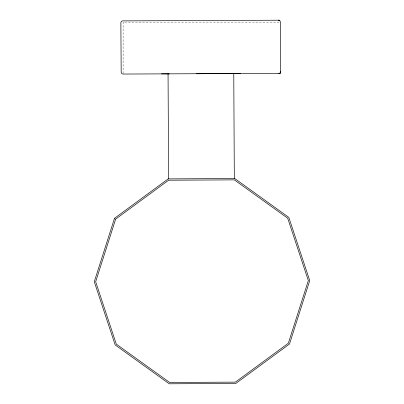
<?xml version="1.0" encoding="UTF-8"?>
<svg xmlns="http://www.w3.org/2000/svg" width="404" height="404" viewBox="0 0 404 404"><rect width="100%" height="100%" fill="white"/><g stroke="black" fill="none" stroke-linecap="round" stroke-linejoin="round"><path stroke-width="0.3" stroke-dasharray="2.02 1.52" d="M279.108 22.129L123.114 22.129L123.114 73.427"/><path stroke-width="0.61" d="M161.514 73.882L169.296 73.876M196.576 73.735L240.37 73.538M279.709 20.2L122.781 20.887A1.919 1.919 0 0 0 120.872 22.816L121.18 72.134A1.929 1.929 0 0 0 123.114 74.048L280.679 73.371L280.366 22.119A1.929 1.929 0 0 0 278.432 20.205M233.77 73.538L234.32 178.613M168.054 73.882L168.604 178.957M280.679 71.442A1.919 1.919 0 0 1 278.765 73.371M114.514 218.306L94.273 281.734L115.175 344.945L169.246 383.8L235.825 383.452L289.486 344.036L309.727 280.603L288.825 217.392L234.754 178.538L168.175 178.886L114.514 218.306M115.65 219.119L95.667 281.724L116.302 344.122L169.67 382.467L235.386 382.123L288.35 343.218L308.333 280.613L287.699 218.221L234.33 179.871L168.614 180.214L115.65 219.119"/></g></svg>
